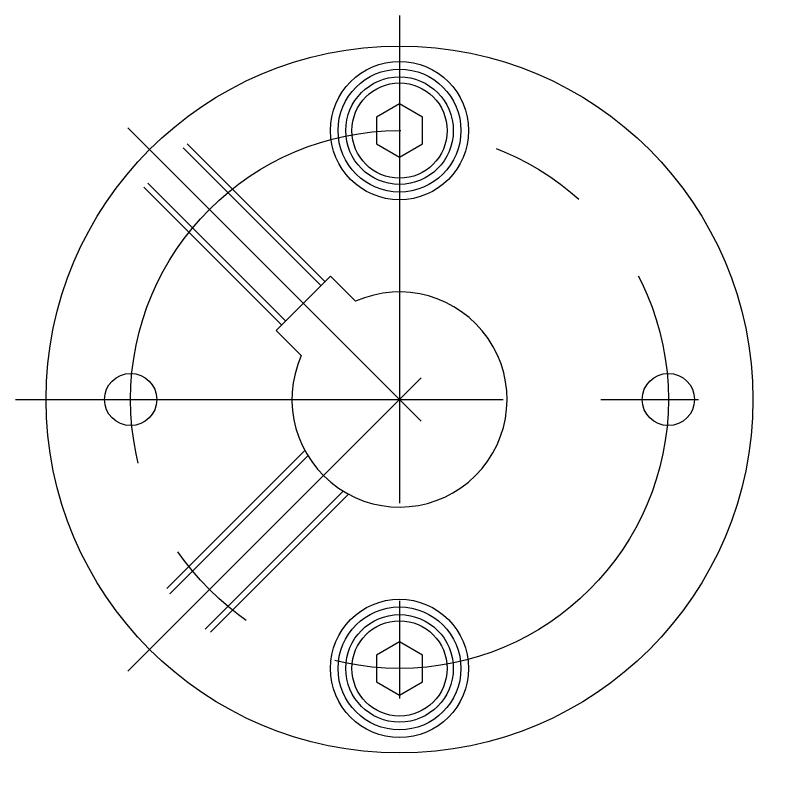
# Model space of a CAD drawing. Extents: x -25 to 156, y -42 to 25.
# Drawn here: x 106.4 to 156.4, y -25 to 25 of the extents above; entities that cross this region are included whole.
import ezdxf

# ---------------------------------------------------------------- set-up
doc = ezdxf.new("R2010")
doc.units = 0
doc.linetypes.add('CENTER', pattern=[50.8, 31.75, -6.35, 6.35, -6.35])
doc.linetypes.add('DASHED', pattern=[19.05, 12.7, -6.35])
doc.layers.get('0').update_dxf_attribs({"linetype": 'CONTINUOUS'})
doc.layers.add('CENTER', color=1, linetype='CENTER')

msp = doc.modelspace()

# ---------------------------------------------------------------- linework, layer by layer
at = {"color": 7, "linetype": 'CONTINUOUS'}
for p, q in [((131.421, 19.232), (129.921, 18.366)), ((132.921, 18.366), (131.421, 19.232)), ((129.921, 18.366), (129.921, 16.634)), ((132.921, 16.634), (132.921, 18.366)), ((129.921, 16.634), (131.421, 15.768)), ((131.421, 15.768), (132.921, 16.634)), ((123.403, 4.482), (126.939, 8.017)), ((126.939, 8.017), (128.565, 6.391)), ((123.403, 4.482), (125.03, 2.856)), ((131.421, -15.768), (129.921, -16.634)), ((132.921, -16.634), (131.421, -15.768)), ((129.921, -16.634), (129.921, -18.366)), ((132.921, -18.366), (132.921, -16.634)), ((129.921, -18.366), (131.421, -19.232)), ((131.421, -19.232), (132.921, -18.366))]:
    msp.add_line(p, q, dxfattribs=at)
at = {"color": 3, "linetype": 'DASHED'}
for p, q in [((126.585, 7.664), (116.633, 17.616)), ((126.317, 7.396), (116.344, 17.369)), ((124.025, 5.103), (114.052, 15.077)), ((123.757, 4.835), (113.805, 14.788)), ((125.263, -3.329), (113.805, -14.788)), ((125.459, -3.669), (114.052, -15.077)), ((127.752, -5.961), (116.344, -17.369)), ((128.092, -6.158), (116.633, -17.616))]:
    msp.add_line(p, q, dxfattribs=at)
at = {"color": 7, "linetype": 'CONTINUOUS'}
for centre, radius in [((131.421, 0), 23), ((131.421, 17.5), 4.5), ((131.421, 17.5), 4), ((131.421, 17.5), 3.5), ((131.421, 17.5), 3.1), ((113.921, 0), 1.7), ((148.921, 0), 1.7), ((131.421, -17.5), 4.5), ((131.421, -17.5), 4), ((131.421, -17.5), 3.5), ((131.421, -17.5), 3.1)]:
    msp.add_circle(centre, radius, dxfattribs=at)
msp.add_arc((131.421, 0), 7, 155.9248, 114.0752, dxfattribs=at)
at = {"layer": 'CENTER', "color": 1, "linetype": 'CENTER'}
for p, q in [((131.421, 25), (131.421, -25)), ((113.743, 17.678), (132.835, -1.414)), ((113.743, -17.678), (132.835, 1.414)), ((106.421, 0), (156.421, 0))]:
    msp.add_line(p, q, dxfattribs=at)
msp.add_circle((131.421, 0), 17.5, dxfattribs=at)

doc.saveas('drawing.dxf')
